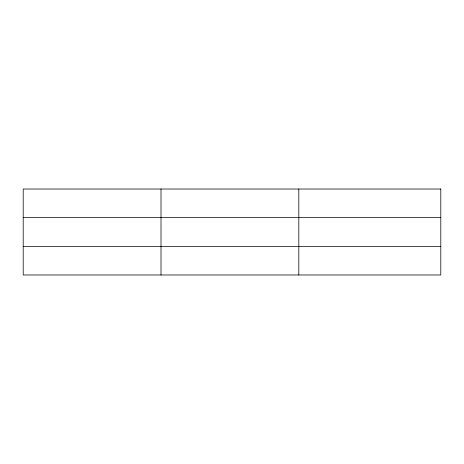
<?xml version="1.0" encoding="UTF-8"?>
<svg xmlns="http://www.w3.org/2000/svg" width="464" height="464" viewBox="0 0 464 464"><rect width="100%" height="100%" fill="white"/><g stroke="black" fill="none" stroke-linecap="round" stroke-linejoin="round"><path stroke-width="0.7" d="M161.008 274.984L161.008 189.016M298.816 274.984L298.816 189.016M23.2 217.384L440.8 217.384M23.2 246.616L440.8 246.616M440.8 189.016L440.8 274.984L23.2 274.984L23.2 189.016L440.8 189.016"/></g></svg>
